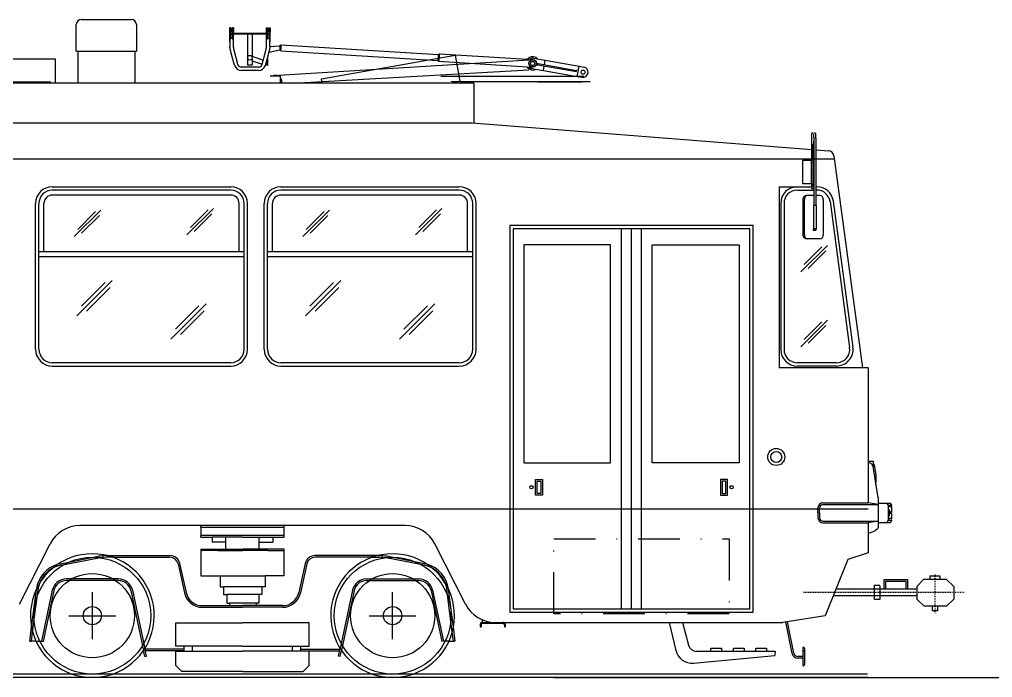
# Model space of a CAD drawing. Header units: millimetres. Extents: x 4061 to 4749, y 69169 to 69366.
# Drawn here: x 4493.7 to 4610.3, y 69258.7 to 69337.6 of the extents above; entities that cross this region are included whole.
import ezdxf

# ---------------------------------------------------------------- set-up
doc = ezdxf.new("R2010")
doc.units = ezdxf.units.MM
doc.header["$LTSCALE"] = 0.1
doc.linetypes.add('DASHDOT', pattern=[1, 0.5, -0.25, 0, -0.25])
doc.layers.get('0').update_dxf_attribs({"color": 6})
doc.layers.add('AXE', color=1, linetype='DASHDOT')
doc.layers.add('Subtire', color=4, linetype='Continuous')

msp = doc.modelspace()

# ---------------------------------------------------------------- linework, layer by layer
for p, q in [((4595.32, 69259.12), (4071.72, 69259.12)), ((4595.4, 69258.7), (4071.8, 69258.7)), ((4557.76, 69258.7), (4748.51, 69258.7))]:
    msp.add_line(p, q)
at = {"color": 2, "linetype": 'DASHDOT', "ltscale": 100}
msp.add_lwpolyline([(4578.74, 69266.32), (4557.74, 69266.32), (4557.74, 69275.32), (4578.74, 69275.32)], close=True, dxfattribs=at)
msp.add_arc((4587.67, 69260.22), 0.1, 180, 0)
at = {"layer": 'AXE'}
for p, q in [((4603.42, 69271.06), (4603.42, 69266.43)), ((4606.93, 69268.9), (4587.65, 69268.9))]:
    msp.add_line(p, q, dxfattribs=at)
at = {"layer": 'Subtire'}
for p, q in [((4501.08, 69337.62), (4507.08, 69337.62)), ((4500.48, 69333.82), (4500.48, 69337.02)), ((4507.68, 69337.02), (4507.68, 69333.82)), ((4500.48, 69333.82), (4507.68, 69333.82)), ((4500.68, 69333.82), (4500.68, 69329.99)), ((4507.48, 69333.82), (4507.48, 69329.99)), ((4497.98, 69332.85), (4489.98, 69332.85)), ((4497.98, 69329.99), (4497.98, 69332.85)), ((4529.88, 69330.51), (4545.92, 69333.34)), ((4545.92, 69333.34), (4546.32, 69331.08)), ((4545.92, 69333.34), (4546.47, 69330.19)), ((4529.97, 69329.99), (4529.88, 69330.51)), ((4544.19, 69330.82), (4561.32, 69330.82)), ((4545.44, 69330.21), (4561.01, 69330.09)), ((4546.43, 69330.46), (4546.47, 69330.19)), ((4548.14, 69329.99), (4417.81, 69329.99)), ((4548.14, 69329.99), (4472.98, 69329.99)), ((4548.14, 69329.99), (4472.98, 69329.99)), ((4497.44, 69330.08), (4489.44, 69330.08)), ((4546.47, 69330.19), (4545.36, 69329.99)), ((4546.47, 69330.19), (4562.1, 69330.19)), ((4548.14, 69329.99), (4548.14, 69325.22)), ((4548.14, 69329.99), (4548.14, 69325.22)), ((4548.14, 69329.99), (4548.14, 69325.22)), ((4409.63, 69325.22), (4547.95, 69325.22)), ((4547.95, 69325.22), (4588.65, 69322.03)), ((4407.4, 69320.9), (4591.37, 69320.9)), ((4589.13, 69322), (4590.65, 69321.88)), ((4591.32, 69321.25), (4594.72, 69295.86)), ((4588.78, 69320.73), (4588.78, 69317.63)), ((4497.6, 69317.56), (4519, 69317.56)), ((4525, 69317.56), (4546.4, 69317.56)), ((4584.73, 69317.56), (4588.61, 69317.56)), ((4584.73, 69317.56), (4584.73, 69295.86)), ((4587.56, 69317.93), (4588.62, 69317.93)), ((4588.8, 69317.56), (4588.89, 69317.56)), ((4589.13, 69317.56), (4589.26, 69317.56)), ((4519, 69317.16), (4497.6, 69317.16)), ((4519, 69316.56), (4497.6, 69316.56)), ((4546.4, 69317.16), (4525, 69317.16)), ((4546.4, 69316.56), (4525, 69316.56)), ((4586.93, 69317.16), (4588.89, 69317.16)), ((4589.13, 69317.16), (4589.26, 69317.16)), ((4495.6, 69298.06), (4495.6, 69315.56)), ((4496, 69298.06), (4496, 69315.56)), ((4496.6, 69309.76), (4496.6, 69315.56)), ((4520, 69309.76), (4520, 69315.56)), ((4520.6, 69298.06), (4520.6, 69315.56)), ((4521, 69298.06), (4521, 69315.56)), ((4523, 69298.06), (4523, 69315.56)), ((4523.4, 69298.06), (4523.4, 69315.56)), ((4524, 69309.76), (4524, 69315.56)), ((4547.4, 69309.76), (4547.4, 69315.56)), ((4548, 69298.06), (4548, 69315.56)), ((4548.4, 69298.06), (4548.4, 69315.56)), ((4584.93, 69315.56), (4584.93, 69298.06)), ((4585.33, 69315.56), (4585.33, 69298.06)), ((4590.85, 69315.77), (4593.19, 69298.27)), ((4591.24, 69315.83), (4593.59, 69298.33)), ((4500.24, 69311.58), (4503.43, 69314.76)), ((4500.65, 69312.45), (4502.78, 69314.57)), ((4501.12, 69311.98), (4503.24, 69314.11)), ((4513.74, 69311.78), (4516.92, 69314.96)), ((4514.15, 69312.66), (4516.27, 69314.78)), ((4514.62, 69312.19), (4516.74, 69314.31)), ((4527.64, 69311.58), (4530.83, 69314.76)), ((4528.05, 69312.45), (4530.18, 69314.57)), ((4528.52, 69311.98), (4530.64, 69314.11)), ((4541.14, 69311.78), (4544.32, 69314.96)), ((4541.55, 69312.66), (4543.67, 69314.78)), ((4542.02, 69312.19), (4544.14, 69314.31)), ((4565.84, 69266.92), (4565.84, 69312.52)), ((4565.84, 69278.9), (4565.84, 69312.5)), ((4567.04, 69266.92), (4567.04, 69312.52)), ((4568.24, 69266.92), (4568.24, 69312.52)), ((4568.24, 69278.9), (4568.24, 69312.5)), ((4587.35, 69307.35), (4590.54, 69310.53)), ((4520.6, 69309.76), (4496, 69309.76)), ((4548, 69309.76), (4523.4, 69309.76)), ((4587.76, 69308.23), (4589.88, 69310.35)), ((4588.23, 69307.76), (4590.35, 69309.88)), ((4520.6, 69309.16), (4496, 69309.16)), ((4548, 69309.16), (4523.4, 69309.16)), ((4500.54, 69302.08), (4504.78, 69306.32)), ((4501.09, 69303.25), (4503.92, 69306.08)), ((4527.94, 69302.08), (4532.18, 69306.32)), ((4528.49, 69303.25), (4531.32, 69306.08)), ((4501.71, 69302.63), (4504.54, 69305.46)), ((4529.11, 69302.63), (4531.94, 69305.46)), ((4511.81, 69299.29), (4516.05, 69303.53)), ((4539.21, 69299.29), (4543.45, 69303.53)), ((4512.36, 69300.46), (4515.18, 69303.29)), ((4512.98, 69299.84), (4515.81, 69302.66)), ((4539.76, 69300.46), (4542.58, 69303.29)), ((4540.38, 69299.84), (4543.21, 69302.66)), ((4587.35, 69298.37), (4590.54, 69301.55)), ((4587.76, 69299.25), (4589.88, 69301.37)), ((4588.23, 69298.78), (4590.35, 69300.9)), ((4519, 69296.46), (4497.6, 69296.46)), ((4546.4, 69296.46), (4525, 69296.46)), ((4591.61, 69296.46), (4586.93, 69296.46)), ((4497.6, 69296.06), (4519, 69296.06)), ((4525, 69296.06), (4546.4, 69296.06)), ((4595.4, 69295.86), (4584.73, 69295.86)), ((4591.61, 69296.06), (4586.93, 69296.06)), ((4595.4, 69295.86), (4595.4, 69294.74)), ((4595.4, 69295.86), (4595.4, 69295.86)), ((4595.4, 69294.74), (4595.4, 69279.66)), ((4595.4, 69284.66), (4596, 69284.66)), ((4596, 69284.66), (4596, 69284.06)), ((4596.6, 69280.26), (4596, 69284.06)), ((4555.54, 69280.58), (4555.54, 69282.46)), ((4555.54, 69282.46), (4556.39, 69282.46)), ((4556.39, 69282.46), (4556.39, 69280.58)), ((4578.55, 69282.46), (4577.7, 69282.46)), ((4577.7, 69282.46), (4577.7, 69280.58)), ((4578.55, 69280.58), (4578.55, 69282.46)), ((4555.74, 69280.78), (4555.74, 69282.26)), ((4555.74, 69282.26), (4556.19, 69282.26)), ((4556.19, 69282.26), (4556.19, 69280.78)), ((4577.9, 69282.26), (4577.9, 69280.78)), ((4578.35, 69282.26), (4577.9, 69282.26)), ((4578.35, 69280.78), (4578.35, 69282.26)), ((4556.39, 69280.58), (4555.54, 69280.58)), ((4556.19, 69280.78), (4555.74, 69280.78)), ((4577.7, 69280.58), (4578.55, 69280.58)), ((4577.9, 69280.78), (4578.35, 69280.78)), ((4596.6, 69280.26), (4596.6, 69276.66)), ((4595.4, 69278.9), (4071.8, 69278.9)), ((4589.4, 69278.46), (4589.4, 69279.06)), ((4589.6, 69278.46), (4589.6, 69279.06)), ((4590, 69279.66), (4595.4, 69279.66)), ((4590, 69279.46), (4595.4, 69279.46)), ((4596.6, 69279.46), (4595.4, 69279.66)), ((4595.4, 69279.46), (4596.6, 69279.46)), ((4596.6, 69279.61), (4598, 69279.61)), ((4597.8, 69279.41), (4597.8, 69277.51)), ((4597.9, 69279.36), (4598.2, 69279.36)), ((4598.2, 69279.16), (4597.9, 69279.16)), ((4598.2, 69279.41), (4598.2, 69279.36)), ((4598.2, 69279.16), (4598.2, 69278.56)), ((4589.4, 69278.46), (4589.4, 69277.86)), ((4589.6, 69278.46), (4589.6, 69277.86)), ((4598.2, 69277.76), (4597.9, 69277.76)), ((4598.2, 69278.56), (4598.1, 69278.56)), ((4598.2, 69278.36), (4598.1, 69278.36)), ((4598.2, 69278.36), (4598.2, 69277.76)), ((4539.89, 69276.92), (4500.91, 69276.92)), ((4515.4, 69276.72), (4515.4, 69276.92)), ((4515.4, 69276.72), (4525.39, 69276.72)), ((4515.4, 69276.72), (4515.4, 69275.72)), ((4525.39, 69276.72), (4525.39, 69276.92)), ((4525.39, 69275.72), (4525.39, 69276.72)), ((4590, 69277.46), (4595.4, 69277.46)), ((4590, 69277.26), (4595.4, 69277.26)), ((4595.4, 69277.46), (4596.6, 69277.46)), ((4596.6, 69277.46), (4595.4, 69277.26)), ((4595.4, 69277.26), (4595.4, 69273.66)), ((4596.6, 69277.31), (4598, 69277.31)), ((4597.9, 69277.56), (4598.2, 69277.56)), ((4598.2, 69277.56), (4598.2, 69277.51)), ((4525.39, 69275.72), (4515.4, 69275.72)), ((4515.4, 69275.52), (4515.4, 69275.72)), ((4515.4, 69275.52), (4516.75, 69275.52)), ((4516.75, 69275.52), (4516.75, 69274.92)), ((4520.4, 69275.52), (4516.75, 69275.52)), ((4518.4, 69274.1), (4518.4, 69275.52)), ((4520.4, 69275.52), (4525.39, 69275.52)), ((4522.4, 69274.1), (4522.4, 69275.52)), ((4524.05, 69275.52), (4524.05, 69274.92)), ((4525.39, 69275.52), (4525.39, 69275.72)), ((4493.66, 69267.5), (4497.34, 69274.73)), ((4518.4, 69274.92), (4516.75, 69274.92)), ((4522.4, 69274.92), (4524.05, 69274.92)), ((4547.14, 69267.5), (4543.46, 69274.73)), ((4498.58, 69272.35), (4503.13, 69273.24)), ((4498.61, 69272.16), (4503.16, 69273.04)), ((4504.19, 69273.32), (4504, 69273.32)), ((4504.86, 69273.12), (4504, 69273.12)), ((4504.19, 69273.32), (4511.7, 69273.32)), ((4504.86, 69273.12), (4511.7, 69273.12)), ((4504.9, 69273.12), (4504.9, 69273.32)), ((4515.4, 69274.1), (4515.4, 69270.9)), ((4517.44, 69273.94), (4515.4, 69273.94)), ((4515.41, 69274.1), (4520.44, 69274.1)), ((4517.44, 69273.94), (4520.44, 69273.94)), ((4525.4, 69274.1), (4520.44, 69274.1)), ((4523.44, 69273.94), (4520.44, 69273.94)), ((4523.44, 69273.94), (4525.4, 69273.94)), ((4525.4, 69270.9), (4525.4, 69274.1)), ((4536.61, 69273.32), (4529.1, 69273.32)), ((4535.94, 69273.12), (4529.1, 69273.12)), ((4535.9, 69273.12), (4535.9, 69273.32)), ((4535.94, 69273.12), (4536.8, 69273.12)), ((4536.61, 69273.32), (4536.8, 69273.32)), ((4542.19, 69272.16), (4537.64, 69273.04)), ((4542.23, 69272.35), (4537.68, 69273.24)), ((4595.4, 69273.66), (4593, 69272.86)), ((4595.4, 69273.66), (4593, 69272.86)), ((4512.68, 69272.34), (4513.45, 69268.84)), ((4512.87, 69272.38), (4513.65, 69268.89)), ((4527.93, 69272.38), (4527.15, 69268.89)), ((4528.12, 69272.34), (4527.35, 69268.84)), ((4593, 69272.86), (4590.26, 69266.11)), ((4593, 69272.86), (4590.26, 69266.11)), ((4515.4, 69270.9), (4523.14, 69270.9)), ((4517.74, 69270.9), (4517.74, 69269.56)), ((4517.74, 69270.9), (4517.74, 69269.56)), ((4525.4, 69270.9), (4523.14, 69270.9)), ((4523.14, 69270.9), (4523.14, 69269.56)), ((4602.82, 69270.9), (4602.82, 69270.5)), ((4602.82, 69270.9), (4604.02, 69270.9)), ((4604.02, 69270.9), (4604.02, 69270.5)), ((4505.54, 69270.52), (4499.26, 69270.52)), ((4505.54, 69270.32), (4499.26, 69270.32)), ((4517.74, 69269.56), (4518.13, 69269.56)), ((4518.13, 69269.56), (4518.13, 69268.65)), ((4522.74, 69269.56), (4518.13, 69269.56)), ((4522.74, 69269.56), (4522.74, 69268.65)), ((4523.14, 69269.56), (4522.74, 69269.56)), ((4535.26, 69270.52), (4541.54, 69270.52)), ((4535.26, 69270.32), (4541.54, 69270.32)), ((4596.17, 69268.07), (4596.17, 69269.76)), ((4596.17, 69269.76), (4596.8, 69269.76)), ((4596.8, 69269.71), (4596.8, 69268.07)), ((4600.19, 69270.41), (4597.31, 69270.41)), ((4597.31, 69270.41), (4597.31, 69269.31)), ((4597.51, 69270.21), (4597.51, 69269.31)), ((4599.99, 69270.21), (4597.51, 69270.21)), ((4599.99, 69269.31), (4599.99, 69270.21)), ((4600.19, 69269.31), (4600.19, 69270.41)), ((4601.27, 69269.6), (4602.08, 69270.5)), ((4601.27, 69269.6), (4601.27, 69268.09)), ((4602.08, 69270.5), (4604.76, 69270.5)), ((4605.67, 69269.6), (4604.76, 69270.5)), ((4605.67, 69269.6), (4605.67, 69268.09)), ((4495.11, 69264.73), (4495.69, 69269.27)), ((4495.24, 69264.17), (4495.89, 69269.25)), ((4497.6, 69269.17), (4496.3, 69263.06)), ((4497.79, 69269.13), (4496.49, 69263.02)), ((4502.4, 69263.32), (4502.4, 69268.92)), ((4507.01, 69269.13), (4508.54, 69261.95)), ((4507.2, 69269.17), (4508.69, 69262.18)), ((4518.13, 69268.65), (4518.51, 69268.65)), ((4518.51, 69268.65), (4518.51, 69267.62)), ((4522.36, 69268.65), (4518.51, 69268.65)), ((4522.36, 69268.65), (4522.36, 69267.62)), ((4522.74, 69268.65), (4522.36, 69268.65)), ((4533.6, 69269.17), (4532.11, 69262.18)), ((4533.79, 69269.13), (4532.27, 69261.95)), ((4538.4, 69263.32), (4538.4, 69268.92)), ((4543.01, 69269.13), (4544.31, 69263.02)), ((4543.2, 69269.17), (4544.5, 69263.06)), ((4545.56, 69264.17), (4544.91, 69269.25)), ((4545.69, 69264.73), (4545.11, 69269.27)), ((4601.27, 69268.5), (4591.23, 69268.5)), ((4601.27, 69269.3), (4591.55, 69269.3)), ((4605.67, 69268.9), (4605.67, 69268.9)), ((4515.6, 69267.32), (4520.4, 69267.32)), ((4518.51, 69267.62), (4518.84, 69267.62)), ((4518.84, 69267.62), (4518.84, 69267.32)), ((4522.04, 69267.62), (4518.84, 69267.62)), ((4525.2, 69267.32), (4520.4, 69267.32)), ((4522.36, 69267.62), (4522.04, 69267.62)), ((4522.04, 69267.62), (4522.04, 69267.32)), ((4596.8, 69268.07), (4596.17, 69268.07)), ((4601.27, 69268.09), (4602.11, 69267.3)), ((4602.1, 69267.3), (4604.84, 69267.3)), ((4603.12, 69266.7), (4603.12, 69267.3)), ((4603.72, 69267.3), (4603.72, 69267.1)), ((4605.67, 69268.09), (4604.84, 69267.3)), ((4499.6, 69266.12), (4505.2, 69266.12)), ((4515.6, 69267.12), (4520.4, 69267.12)), ((4525.2, 69267.12), (4520.4, 69267.12)), ((4535.6, 69266.12), (4541.2, 69266.12)), ((4590.26, 69266.11), (4585.2, 69265.32)), ((4603.72, 69266.7), (4603.12, 69266.7)), ((4603.72, 69267.1), (4603.72, 69266.7)), ((4512.4, 69262.45), (4512.4, 69265.26)), ((4512.4, 69265.26), (4520.4, 69265.26)), ((4528.4, 69265.26), (4520.4, 69265.26)), ((4528.4, 69262.45), (4528.4, 69265.26)), ((4548.9, 69265.06), (4548.9, 69264.8)), ((4549, 69265.06), (4549, 69264.8)), ((4549.16, 69265.32), (4549.16, 69265.63)), ((4549.16, 69265.32), (4585.2, 69265.32)), ((4549.16, 69265.22), (4551.64, 69265.22)), ((4551.8, 69265.06), (4551.8, 69264.8)), ((4551.9, 69265.06), (4551.9, 69264.8)), ((4571.57, 69265.32), (4572.35, 69261.96)), ((4573.16, 69265.32), (4573.87, 69262.59)), ((4586.29, 69261.58), (4585.53, 69265.37)), ((4586.49, 69261.62), (4585.73, 69265.4)), ((4494.9, 69263.08), (4495.11, 69264.73)), ((4495.1, 69263.06), (4495.24, 69264.17)), ((4545.7, 69263.06), (4545.56, 69264.17)), ((4545.9, 69263.08), (4545.69, 69264.73)), ((4548.9, 69264.8), (4549, 69264.8)), ((4551.8, 69264.8), (4551.9, 69264.8)), ((4494.9, 69263.08), (4495.1, 69263.06)), ((4495.64, 69263.06), (4495.1, 69263.06)), ((4495.64, 69263.06), (4496.3, 69263.06)), ((4496.3, 69263.06), (4496.49, 69263.02)), ((4544.5, 69263.06), (4544.31, 69263.02)), ((4545.16, 69263.06), (4544.5, 69263.06)), ((4545.16, 69263.06), (4545.7, 69263.06)), ((4545.9, 69263.08), (4545.7, 69263.06)), ((4508.69, 69261.22), (4508.54, 69261.95)), ((4508.89, 69261.26), (4508.69, 69262.18)), ((4513.4, 69262.12), (4508.7, 69262.12)), ((4513.4, 69261.92), (4508.75, 69261.92)), ((4520.4, 69262.45), (4512.4, 69262.45)), ((4512.4, 69260.13), (4512.4, 69261.85)), ((4512.4, 69261.85), (4520.4, 69261.85)), ((4513.4, 69261.85), (4513.4, 69262.45)), ((4514.4, 69261.85), (4514.4, 69262.45)), ((4520.4, 69262.45), (4528.4, 69262.45)), ((4528.4, 69261.85), (4520.4, 69261.85)), ((4526.4, 69261.85), (4526.4, 69262.45)), ((4527.4, 69261.85), (4527.4, 69262.45)), ((4527.4, 69262.12), (4532.1, 69262.12)), ((4527.4, 69261.92), (4532.06, 69261.92)), ((4528.4, 69260.13), (4528.4, 69261.85)), ((4531.92, 69261.26), (4532.11, 69262.18)), ((4532.11, 69261.22), (4532.27, 69261.95)), ((4584.25, 69261.83), (4574.84, 69261.84)), ((4576.56, 69262.23), (4577.84, 69262.23)), ((4576.56, 69261.84), (4576.56, 69262.23)), ((4577.84, 69261.84), (4576.56, 69261.84)), ((4577.84, 69262.23), (4577.84, 69261.84)), ((4579.27, 69261.84), (4579.27, 69262.23)), ((4579.27, 69262.23), (4580.55, 69262.23)), ((4580.55, 69261.84), (4579.27, 69261.84)), ((4580.55, 69262.23), (4580.55, 69261.84)), ((4581.94, 69261.83), (4581.94, 69262.23)), ((4581.94, 69262.23), (4583.22, 69262.23)), ((4583.22, 69261.83), (4581.94, 69261.83)), ((4583.22, 69262.23), (4583.22, 69261.83)), ((4584.25, 69261.83), (4584.24, 69261.33)), ((4587.57, 69262.22), (4587.57, 69260.22)), ((4587.77, 69262.22), (4587.77, 69260.22)), ((4508.69, 69261.22), (4508.89, 69261.26)), ((4532.11, 69261.22), (4531.92, 69261.26)), ((4574.49, 69260.43), (4584.24, 69261.33)), ((4587.57, 69261.22), (4586.98, 69261.22)), ((4587.57, 69261.02), (4586.98, 69261.02)), ((4513.11, 69259.42), (4512.4, 69260.13)), ((4520.4, 69259.42), (4513.11, 69259.42)), ((4520.4, 69259.42), (4527.69, 69259.42)), ((4527.69, 69259.42), (4528.4, 69260.13))]:
    msp.add_line(p, q, dxfattribs=at)
at = {"layer": 'Subtire', "extrusion": (6.12303e-17, 1, 6.12303e-17)}
for p, q in [((4518.85, 69336.6), (4518.85, 69336.13)), ((4519.01, 69336.6), (4518.85, 69336.6)), ((4518.85, 69336.13), (4518.85, 69335.34)), ((4519.01, 69336.13), (4518.85, 69336.13)), ((4519.01, 69336.6), (4519.01, 69336.13)), ((4519.01, 69335.34), (4519.01, 69336.13)), ((4519.17, 69336.6), (4519.17, 69336.13)), ((4519.33, 69336.6), (4519.17, 69336.6)), ((4519.17, 69336.13), (4519.17, 69335.34)), ((4519.33, 69336.13), (4519.17, 69336.13)), ((4519.33, 69336.6), (4519.33, 69336.13)), ((4519.33, 69335.34), (4519.33, 69336.13)), ((4523.25, 69336.6), (4523.41, 69336.6)), ((4523.25, 69336.6), (4523.25, 69336.13)), ((4523.41, 69336.13), (4523.25, 69336.13)), ((4523.25, 69336.13), (4523.25, 69335.34)), ((4523.41, 69336.6), (4523.41, 69336.13)), ((4523.41, 69335.34), (4523.41, 69336.13)), ((4523.57, 69336.6), (4523.57, 69336.13)), ((4523.57, 69336.6), (4523.73, 69336.6)), ((4523.57, 69336.13), (4523.57, 69335.34)), ((4523.73, 69336.13), (4523.57, 69336.13)), ((4523.73, 69336.6), (4523.73, 69336.13)), ((4523.73, 69335.34), (4523.73, 69336.13)), ((4518.85, 69335.34), (4518.85, 69335.03)), ((4518.85, 69335.34), (4519.01, 69335.34)), ((4518.89, 69335.14), (4518.89, 69334.36)), ((4519.01, 69335.32), (4519.01, 69335.34)), ((4519.17, 69335.34), (4519.33, 69335.34)), ((4519.17, 69335.34), (4519.17, 69335.32)), ((4519.29, 69335.14), (4519.29, 69334.36)), ((4519.33, 69335.97), (4523.25, 69335.97)), ((4523.25, 69335.87), (4519.33, 69335.87)), ((4519.33, 69335.03), (4519.33, 69335.34)), ((4521.01, 69335.87), (4521.01, 69332.18)), ((4521.57, 69335.87), (4521.57, 69332.18)), ((4523.25, 69335.34), (4523.41, 69335.34)), ((4523.25, 69335.34), (4523.25, 69335.03)), ((4523.29, 69334.36), (4523.29, 69335.14)), ((4523.41, 69335.32), (4523.41, 69335.34)), ((4523.57, 69335.34), (4523.73, 69335.34)), ((4523.57, 69335.34), (4523.57, 69335.32)), ((4523.69, 69334.36), (4523.69, 69335.14)), ((4523.73, 69335.03), (4523.73, 69335.34)), ((4523.43, 69332.11), (4523.43, 69332.94)), ((4519.47, 69332.07), (4519.38, 69332.4)), ((4519.86, 69332.19), (4519.76, 69332.51)), ((4519.76, 69332.51), (4519.76, 69332.51)), ((4522.34, 69331.9), (4520.24, 69331.9)), ((4522.34, 69331.5), (4520.24, 69331.5)), ((4521.01, 69332.18), (4521.57, 69332.18)), ((4522.67, 69332.03), (4522.67, 69332.03)), ((4522.82, 69332.51), (4522.73, 69332.19)), ((4523.21, 69332.4), (4523.11, 69332.07)), ((4524.94, 69330.82), (4523.74, 69330.82)), ((4524.94, 69329.99), (4524.94, 69330.82)), ((4588.65, 69320.73), (4588.65, 69322.93)), ((4588.78, 69320.73), (4588.81, 69322.13)), ((4588.89, 69322.72), (4588.89, 69322.93)), ((4588.89, 69322.93), (4588.89, 69322.63)), ((4588.89, 69322.62), (4588.89, 69315.31)), ((4589.13, 69322.93), (4589.13, 69315.31)), ((4588.12, 69316.51), (4587.99, 69316.51)), ((4588.89, 69316.51), (4588.12, 69316.51)), ((4589.68, 69316.51), (4589.13, 69316.51)), ((4587.62, 69311.81), (4587.62, 69316.01)), ((4587.77, 69311.81), (4587.77, 69316.01)), ((4589.17, 69315.31), (4588.85, 69315.31)), ((4588.85, 69315.31), (4588.85, 69312.51)), ((4589.17, 69315.31), (4589.17, 69312.51)), ((4590.03, 69316.01), (4590.03, 69311.81)), ((4588.85, 69312.37), (4588.85, 69312.51)), ((4589.01, 69312.51), (4588.85, 69312.51)), ((4588.85, 69312.51), (4589.17, 69312.51)), ((4588.85, 69312.37), (4589.01, 69312.37)), ((4588.91, 69312.31), (4588.85, 69312.37)), ((4589.01, 69312.31), (4588.91, 69312.31)), ((4589.17, 69312.51), (4589.01, 69312.51)), ((4589.01, 69312.37), (4589.17, 69312.37)), ((4589.11, 69312.31), (4589.01, 69312.31)), ((4589.11, 69312.31), (4589.17, 69312.37)), ((4589.17, 69312.37), (4589.17, 69312.51)), ((4588.12, 69311.31), (4587.99, 69311.31)), ((4589.68, 69311.31), (4588.12, 69311.31))]:
    msp.add_line(p, q, dxfattribs=at)
at = {"layer": 'Subtire', "extrusion": (-0.641527, 0.767101, 1.18845e-16)}
for p, q in [((4523.56, 69333.69), (4524.89, 69333.96)), ((4523.69, 69334.36), (4524.79, 69334.45))]:
    msp.add_line(p, q, dxfattribs=at)
at = {"layer": 'Subtire', "extrusion": (-0.421127, 0.907002, 1.18845e-16)}
for p, q in [((4524.88, 69333.98), (4524.97, 69333.88)), ((4524.88, 69333.98), (4524.88, 69333.98)), ((4524.91, 69334.48), (4525.01, 69334.57)), ((4524.91, 69334.48), (4524.91, 69334.48)), ((4524.98, 69333.87), (4543.83, 69332.7)), ((4525.02, 69334.57), (4543.87, 69333.4)), ((4543.82, 69332.71), (4543.83, 69332.7)), ((4543.83, 69332.7), (4543.91, 69332.6)), ((4543.87, 69333.4), (4543.97, 69333.49)), ((4543.87, 69333.4), (4543.87, 69333.4)), ((4543.92, 69332.6), (4555.17, 69331.9)), ((4543.98, 69333.5), (4555.22, 69332.8))]:
    msp.add_line(p, q, dxfattribs=at)
at = {"layer": 'Subtire', "extrusion": (-0.172028, 0.985092, 1.18845e-16)}
for p, q in [((4521.57, 69333.2), (4522.89, 69332.75)), ((4521.57, 69332.67), (4522.75, 69332.27))]:
    msp.add_line(p, q, dxfattribs=at)
at = {"layer": 'Subtire', "extrusion": (0.199705, 0.979856, 2.11429e-16)}
for p, q in [((4524.1, 69330.88), (4554.76, 69332.79)), ((4526.47, 69329.99), (4554.74, 69331.57))]:
    msp.add_line(p, q, dxfattribs=at)
at = {"layer": 'Subtire', "extrusion": (-0.14747, 0.989067, 2.11429e-16)}
msp.add_line((4554.44, 69332.77), (4554.7, 69332.97), dxfattribs=at)
at = {"layer": 'Subtire', "extrusion": (-0.498575, 0.866847, 1.18845e-16)}
for p, q in [((4554.92, 69332.35), (4555.06, 69332.59)), ((4555.06, 69332.59), (4555.33, 69332.59)), ((4555.3, 69332.96), (4556.69, 69332.72)), ((4555.33, 69332.59), (4555.47, 69332.35)), ((4556.6, 69332.19), (4556.69, 69332.72)), ((4556.69, 69332.72), (4560.75, 69332.01)), ((4555.06, 69332.11), (4554.92, 69332.35)), ((4555.33, 69332.11), (4555.06, 69332.11)), ((4555.09, 69331.74), (4556.48, 69331.5)), ((4555.47, 69332.35), (4555.33, 69332.11)), ((4555.62, 69332.19), (4555.65, 69332.35)), ((4555.62, 69332.19), (4555.82, 69332.16)), ((4555.65, 69332.35), (4555.85, 69332.32)), ((4555.82, 69332.16), (4555.85, 69332.32)), ((4555.82, 69332.16), (4560.43, 69331.36)), ((4555.85, 69332.32), (4560.46, 69331.51)), ((4556.48, 69331.5), (4556.57, 69332.03)), ((4556.48, 69331.5), (4560.54, 69330.79)), ((4560.54, 69330.79), (4560.75, 69332.01)), ((4560.75, 69332.01), (4561.33, 69331.91)), ((4560.95, 69331.3), (4561.09, 69331.54)), ((4561.09, 69331.54), (4561.36, 69331.54)), ((4561.36, 69331.54), (4561.5, 69331.3)), ((4560.54, 69330.79), (4561.12, 69330.69)), ((4561.09, 69331.06), (4560.95, 69331.3)), ((4561.36, 69331.06), (4561.09, 69331.06)), ((4561.5, 69331.3), (4561.36, 69331.06))]:
    msp.add_line(p, q, dxfattribs=at)
at = {"layer": 'Subtire', "extrusion": (-0.510648, 0.85979, 1.13496e-16)}
msp.add_line((4560.44, 69331.43), (4560.47, 69331.59), dxfattribs=at)
at = {"layer": 'Subtire', "extrusion": (2.44921e-16, 1, -1.83691e-16)}
for p, q in [((4587.56, 69320.73), (4587.56, 69317.93)), ((4587.56, 69320.73), (4587.56, 69317.93)), ((4587.56, 69320.73), (4587.6, 69320.73)), ((4587.56, 69320.73), (4587.6, 69320.73)), ((4587.6, 69320.73), (4587.87, 69320.73)), ((4587.6, 69320.73), (4587.87, 69320.73)), ((4587.6, 69317.93), (4587.6, 69320.73)), ((4587.6, 69317.93), (4587.6, 69320.73)), ((4587.87, 69320.73), (4588.62, 69320.73)), ((4587.87, 69320.73), (4588.62, 69320.73)), ((4588.62, 69317.93), (4588.62, 69320.73)), ((4588.62, 69317.93), (4588.62, 69320.73)), ((4588.62, 69320.73), (4588.78, 69320.73)), ((4588.62, 69320.73), (4588.78, 69320.73)), ((4588.61, 69317.93), (4588.61, 69317.33)), ((4588.61, 69317.93), (4588.61, 69317.33)), ((4588.61, 69317.33), (4588.89, 69317.33)), ((4588.61, 69317.33), (4588.89, 69317.33))]:
    msp.add_line(p, q, dxfattribs=at)
at = {"layer": 'Subtire'}
for points in [[(4581.64, 69312.92), (4552.44, 69312.92), (4552.44, 69266.52), (4581.64, 69266.52)], [(4581.24, 69312.52), (4552.84, 69312.52), (4552.84, 69266.92), (4581.24, 69266.92)], [(4554.14, 69310.58), (4554.14, 69284.46), (4564.54, 69284.46), (4564.54, 69310.58)], [(4569.54, 69310.58), (4579.94, 69310.58), (4579.94, 69284.46), (4569.54, 69284.46)]]:
    msp.add_lwpolyline(points, close=True, dxfattribs=at)
for centre, radius in [((4521.29, 69333.03), 0.28), ((4555.2, 69332.35), 0.45), ((4555.2, 69332.35), 0.45), ((4555.2, 69332.35), 0.43), ((4584.4, 69285.15), 1.02), ((4584.4, 69285.15), 0.653), ((4555.05, 69281.52), 0.201), ((4579.04, 69281.52), 0.201), ((4502.4, 69266.12), 7), ((4538.4, 69266.12), 7), ((4502.4, 69266.12), 5.05), ((4538.4, 69266.12), 5.05), ((4502.4, 69266.12), 1.1), ((4538.4, 69266.12), 1.1)]:
    msp.add_circle(centre, radius, dxfattribs=at)
for centre, radius, start, end in [((4501.08, 69337.02), 0.6, 90, 180), ((4507.08, 69337.02), 0.6, 0, 90), ((4519.09, 69335.98), 0.08, 180, 0), ((4523.49, 69335.98), 0.08, 180, 0), ((4524.03, 69332.24), 0.8, 138.5904, 189.352), ((4555.2, 69332.35), 0.8, 59.9058, 147.2184), ((4555.2, 69332.35), 0.62, 80.1395, 134.9113), ((4555.2, 69332.35), 0.8, 40.9446, 59.9058), ((4520.24, 69332.3), 0.8, 196.573, 270), ((4520.24, 69332.3), 0.4, 196.573, 270), ((4522.34, 69332.3), 0.4, 270, 343.427), ((4522.34, 69332.3), 0.8, 270, 343.427), ((4555.2, 69332.35), 0.8, 215.6761, 299.3345), ((4555.2, 69332.35), 0.62, 227.9832, 260.1395), ((4561.22, 69331.3), 0.62, 260.1395, 80.1395), ((4524.34, 69330.12), 0.8, 61.045, 118.955), ((4524.34, 69330.12), 0.8, 350.648, 41.4096), ((4590.59, 69321.15), 0.73, 7.6933, 85.5251), ((4497.6, 69315.56), 2, 90, 180), ((4519, 69315.56), 2, 0, 90), ((4525, 69315.56), 2, 90, 180), ((4546.4, 69315.56), 2, 0, 90), ((4586.93, 69315.56), 2, 90, 180), ((4588.9, 69317.63), 0.12, 180, 264.3606), ((4589.26, 69315.56), 2, 7.6349, 90), ((4497.6, 69315.56), 1.6, 90, 180), ((4497.6, 69315.56), 1, 90, 180), ((4519, 69315.56), 1.6, 0, 90), ((4519, 69315.56), 1, 0, 90), ((4525, 69315.56), 1.6, 90, 180), ((4525, 69315.56), 1, 90, 180), ((4546.4, 69315.56), 1.6, 0, 90), ((4546.4, 69315.56), 1, 0, 90), ((4586.93, 69315.56), 1.6, 90, 180), ((4589.26, 69315.56), 1.6, 7.6349, 90), ((4497.6, 69298.06), 2, 180, 270), ((4497.6, 69298.06), 1.6, 180, 270), ((4519, 69298.06), 2, 270, 0), ((4519, 69298.06), 1.6, 270, 0), ((4525, 69298.06), 2, 180, 270), ((4525, 69298.06), 1.6, 180, 270), ((4546.4, 69298.06), 2, 270, 0), ((4546.4, 69298.06), 1.6, 270, 0), ((4586.93, 69298.06), 2, 180, 270), ((4586.93, 69298.06), 1.6, 180, 270), ((4591.61, 69298.06), 2, 270, 7.6349), ((4591.61, 69298.06), 1.6, 270, 7.6349), ((4595.43, 69283.86), 0.6, 19.3737, 93.2461), ((4589.7, 69282.46), 6.68, 354.9008, 19.2344), ((4590, 69279.06), 0.6, 90, 180), ((4590, 69279.06), 0.4, 90, 180), ((4597.6, 69279.41), 0.2, 0, 90), ((4598.01, 69279.26), 0.145, 136.3972, 223.6028), ((4598, 69279.41), 0.2, 0, 90), ((4598.31, 69279.26), 0.145, 136.3972, 223.6028), ((4590, 69277.86), 0.6, 180, 270), ((4590, 69277.86), 0.4, 180, 270), ((4598.01, 69277.66), 0.145, 136.3972, 223.6028), ((4598.21, 69278.46), 0.145, 136.3972, 223.6028), ((4598.31, 69278.46), 0.145, 136.3972, 223.6028), ((4598.31, 69277.66), 0.145, 136.3972, 223.6028), ((4500.91, 69272.92), 4, 90, 153.0164), ((4539.89, 69272.92), 4, 26.9836, 90), ((4595.31, 69277.74), 1.69, 273.1254, 320.0047), ((4597.6, 69277.51), 0.2, 270, 0), ((4598, 69277.51), 0.2, 270, 0), ((4502.4, 69266.12), 7.42, 289.37, 250.63), ((4504, 69268.72), 4.6, 90, 100.9679), ((4504, 69268.72), 4.4, 90, 100.9679), ((4511.7, 69272.12), 1.2, 12.5244, 90), ((4511.7, 69272.12), 1, 12.5244, 90), ((4529.1, 69272.12), 1.2, 90, 167.4756), ((4529.1, 69272.12), 1, 90, 167.4756), ((4538.4, 69266.12), 7.42, 289.37, 250.63), ((4536.8, 69268.72), 4.6, 79.0321, 90), ((4536.8, 69268.72), 4.4, 79.0321, 90), ((4499.26, 69268.82), 3.6, 106.099, 172.5183), ((4499.26, 69268.82), 3.4, 100.9679, 118.6346), ((4499.26, 69268.82), 3.6, 100.9679, 106.099), ((4541.54, 69268.82), 3.4, 61.3654, 79.0321), ((4541.54, 69268.82), 3.6, 73.901, 79.0321), ((4541.54, 69268.82), 3.6, 7.4817, 73.901), ((4499.26, 69268.82), 3.4, 118.6346, 159.9828), ((4541.54, 69268.82), 3.4, 20.0172, 61.3654), ((4499.26, 69268.82), 3.4, 159.9828, 172.7515), ((4499.26, 69268.82), 1.7, 90, 168), ((4499.26, 69268.82), 1.5, 90, 168), ((4505.54, 69268.82), 1.7, 12, 90), ((4505.54, 69268.82), 1.5, 12, 90), ((4535.26, 69268.82), 1.7, 90, 168), ((4535.26, 69268.82), 1.5, 90, 168), ((4541.54, 69268.82), 1.7, 12, 90), ((4541.54, 69268.82), 1.5, 12, 90), ((4541.54, 69268.82), 3.4, 7.2485, 20.0172), ((4499.26, 69268.82), 3.6, 172.5183, 172.7515), ((4515.6, 69269.32), 2.2, 192.5244, 270), ((4515.6, 69269.32), 2, 192.5244, 270), ((4525.2, 69269.32), 2, 270, 347.4756), ((4525.2, 69269.32), 2.2, 270, 347.4756), ((4541.54, 69268.82), 3.6, 7.2485, 7.4817), ((4550.7, 69269.32), 4, 206.9836, 270), ((4549.16, 69265.06), 0.26, 90, 180), ((4549.16, 69265.06), 0.16, 90, 180), ((4551.64, 69265.06), 0.26, 0, 90), ((4551.64, 69265.06), 0.16, 0, 90), ((4574.84, 69262.84), 1, 194.6968, 269.9334), ((4574.3, 69262.42), 2, 193.207, 275.2934), ((4586.98, 69261.72), 0.7, 191.3413, 270), ((4586.98, 69261.72), 0.5, 191.3413, 270), ((4587.67, 69262.22), 0.1, 0, 180), ((4587.67, 69261.82), 0.1, 0, 180), ((4502.4, 69266.12), 7.42, 250.63, 289.37), ((4538.4, 69266.12), 7.42, 250.63, 289.37)]:
    msp.add_arc(centre, radius, start, end, dxfattribs=at)
for centre, major_axis, ratio, start_param, end_param in [((4519.09, 69335.03), (0.24, 0), 0.990889, -3.141593, -2.555907), ((4519.09, 69335.14), (-0.2, 0), 0.990889, -1.570796, 0), ((4519.09, 69335.14), (-0.2, 0), 0.990889, -3.141593, -1.570796), ((4519.09, 69335.03), (0.24, 0), 0.990889, -0.585686, 0), ((4523.49, 69335.03), (0.24, 0), 0.990889, -3.141593, -2.555907), ((4523.49, 69335.14), (0.2, 0), 0.990889, 1.570796, 3.141593), ((4523.49, 69335.14), (0.2, 0), 0.990889, 0, 1.570796), ((4523.49, 69335.03), (0.24, 0), 0.990889, -0.585686, 0), ((4524.9, 69334.23), (-0.015, -0.25), 0.140649, 0, 1.570796), ((4524.9, 69334.23), (-0.015, -0.25), 0.140649, 0, 1.570796), ((4524.9, 69334.23), (-0.015, -0.25), 0.140649, 1.570796, 3.141593), ((4524.9, 69334.23), (-0.015, -0.25), 0.140649, 1.570796, 3.141593), ((4525, 69334.22), (-0.022, -0.349), 0.140649, -0.142544, 1.570796), ((4525, 69334.22), (-0.022, -0.349), 0.140649, -0.142544, 1.570796), ((4525, 69334.22), (-0.022, -0.349), 0.140649, 1.570796, 3.284136), ((4525, 69334.22), (-0.022, -0.349), 0.140649, 1.570796, 3.284136), ((4543.85, 69333.05), (-0.022, -0.349), 0.140649, 0, 1.570796), ((4543.85, 69333.05), (-0.022, -0.349), 0.140649, 0, 1.570796), ((4543.85, 69333.05), (-0.022, -0.349), 0.140649, 1.570796, 3.141593), ((4543.85, 69333.05), (-0.022, -0.349), 0.140649, 1.570796, 3.141593), ((4543.95, 69333.05), (-0.028, -0.449), 0.140649, -0.142544, 1.570796), ((4543.95, 69333.05), (-0.028, -0.449), 0.140649, -0.142544, 1.570796), ((4543.95, 69333.05), (-0.028, -0.449), 0.140649, 1.570796, 3.284136), ((4543.95, 69333.05), (-0.028, -0.449), 0.140649, 1.570796, 3.284136), ((4589.01, 69322.63), (0.0863, 0.0863), 0.96554, 2.338664, 2.373725), ((4589.01, 69322.63), (0.0863, -0.0863), 0.96554, -2.373725, -2.338664), ((4588.12, 69316.01), (0, 0.5), 0.707107, 0, 1.570796), ((4589.68, 69316.01), (0, 0.5), 0.707107, -1.570796, 0), ((4588.12, 69311.81), (0, 0.5), 0.707107, 1.570796, 3.141593), ((4589.68, 69311.81), (0, -0.5), 0.707107, 0, 1.570796)]:
    msp.add_ellipse(centre, major_axis=major_axis, ratio=ratio, start_param=start_param, end_param=end_param, dxfattribs=at)
at = {"layer": 'Subtire', "extrusion": (0, 0, -1)}
msp.add_ellipse((4597.94, 69278.46), major_axis=(0, 0.4), ratio=0.15, dxfattribs=at)
at = {"layer": 'Subtire'}
for points, knots in [([(4519.38, 69332.4), (4519.32, 69332.59), (4519.16, 69333.15), (4519.02, 69333.68), (4518.93, 69334.09), (4518.89, 69334.36)], [0, 0, 10.012285, 40.355448, 72.666702, 105.109327, 140.025197, 140.025197]), ([(4519.29, 69334.36), (4519.29, 69334.34), (4519.31, 69334.23), (4519.37, 69333.96), (4519.48, 69333.52), (4519.63, 69332.97), (4519.76, 69332.51)], [0, 0, 10.054386, 26.914513, 52.567696, 82.439308, 113.531736, 137.398002, 137.398002]), ([(4522.82, 69332.51), (4522.88, 69332.7), (4523.04, 69333.27), (4523.17, 69333.78), (4523.26, 69334.16), (4523.28, 69334.29), (4523.29, 69334.36)], [0, 0, 10.012833, 40.37303, 71.895289, 103.18049, 118.251394, 137.337345, 137.337345]), ([(4523.69, 69334.36), (4523.69, 69334.3), (4523.64, 69334.03), (4523.51, 69333.5), (4523.36, 69332.93), (4523.21, 69332.4)], [0, 0, 10.001795, 40.206273, 79.282279, 112.071381, 139.949843, 139.949843]), ([(4588.65, 69322.93), (4588.65, 69323.24), (4588.66, 69323.52), (4588.67, 69323.74), (4588.68, 69323.89), (4588.68, 69323.94), (4588.69, 69323.97), (4588.7, 69323.99), (4588.72, 69324.01), (4588.76, 69324.04), (4588.8, 69324.05), (4588.81, 69324.05)], [4.712389, 4.712389, 5.026548, 5.340708, 5.654867, 5.969026, 6.126106, 6.204645, 6.224136, 6.250219, 6.268468, 6.281936, 6.283185, 6.283185]), ([(4588.86, 69323.89), (4588.86, 69323.89), (4588.87, 69323.87), (4588.87, 69323.78), (4588.88, 69323.6), (4588.89, 69323.34), (4588.89, 69323.04), (4588.89, 69322.93)], [0.158331, 0.158331, 0.167537, 0.288372, 0.526469, 0.828959, 1.143118, 1.457277, 1.570796, 1.570796]), ([(4588.98, 69324.05), (4589.01, 69324.04), (4589.05, 69324.03), (4589.07, 69324), (4589.08, 69323.99), (4589.09, 69323.97), (4589.1, 69323.95), (4589.11, 69323.89), (4589.12, 69323.75), (4589.12, 69323.52), (4589.13, 69323.24), (4589.13, 69322.93), (4589.13, 69322.93)], [0, 0, 0.011676, 0.024508, 0.040528, 0.060605, 0.087415, 0.13564, 0.308381, 0.622541, 0.9367, 1.250859, 1.565018, 1.570796, 1.570796]), ([(4588.81, 69322.13), (4588.82, 69322.3), (4588.82, 69322.44), (4588.83, 69322.55), (4588.84, 69322.62), (4588.84, 69322.66), (4588.85, 69322.68), (4588.87, 69322.71), (4588.89, 69322.72)], [5.231749, 5.231749, 5.442037, 5.652324, 5.862611, 6.072898, 6.178042, 6.215899, 6.24637, 6.258362, 6.258362]), ([(4587.62, 69316.01), (4587.64, 69316.16), (4587.69, 69316.3), (4587.77, 69316.41), (4587.87, 69316.49), (4587.99, 69316.51), (4587.99, 69316.51)], [4.712389, 4.712389, 5.026548, 5.340708, 5.654867, 5.969026, 6.273458, 6.283185, 6.283185]), ([(4587.99, 69311.31), (4587.88, 69311.34), (4587.78, 69311.4), (4587.7, 69311.51), (4587.65, 69311.65), (4587.62, 69311.8), (4587.62, 69311.81)], [3.141593, 3.141593, 3.433953, 3.737005, 4.051164, 4.365323, 4.679483, 4.712389, 4.712389])]:
    msp.add_open_spline(points, degree=1, knots=knots, dxfattribs=at)
for points, degree in [([(4519.38, 69332.4), (4519.38, 69332.4), (4519.38, 69332.4), (4519.38, 69332.4)], 3), ([(4519.76, 69332.51), (4519.76, 69332.51), (4519.76, 69332.51), (4519.76, 69332.51)], 3), ([(4522.67, 69332.03), (4522.67, 69332.03), (4522.67, 69332.03), (4522.67, 69332.03)], 3), ([(4523.05, 69331.92), (4523.05, 69331.92), (4523.05, 69331.92), (4523.05, 69331.92)], 3), ([(4588.89, 69322.93), (4588.89, 69323.03)], 1)]:
    msp.add_open_spline(points, degree=degree, dxfattribs=at)

doc.saveas('drawing.dxf')
